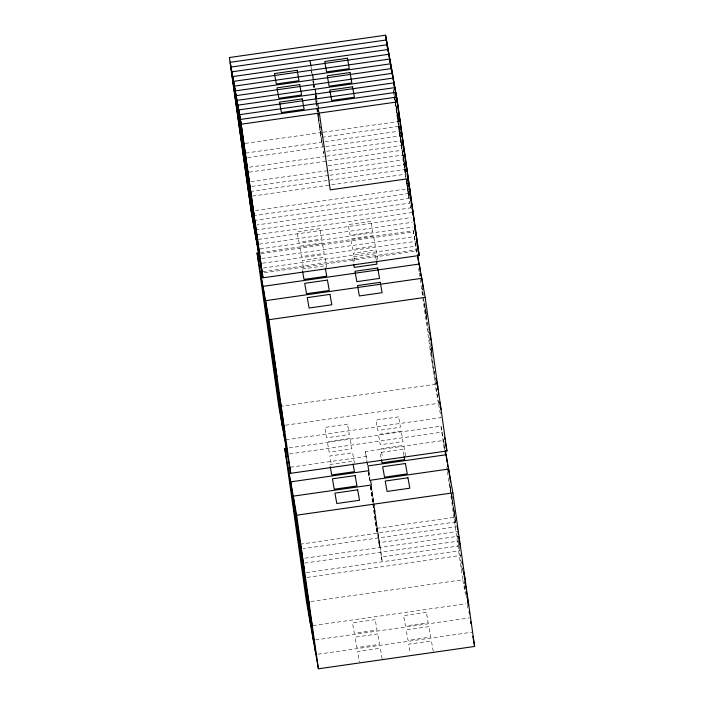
<?xml version="1.0" encoding="UTF-8"?>
<svg xmlns="http://www.w3.org/2000/svg" width="704" height="704" viewBox="0 0 704 704"><rect width="100%" height="100%" fill="white"/><g stroke="black" fill="none" stroke-linecap="round" stroke-linejoin="round"><path stroke-width="0.53" stroke-dasharray="3.52 2.64" d="M245.194 143.396L322.23 132.378M323.312 132.229L398.174 121.528M321.992 137.298L399.018 126.289L399.529 129.149M245.81 153.076L321.754 142.217L317.618 113.01M325.01 141.75L399.872 131.058L400.33 134.297M247.738 157.678L324.773 146.67M325.855 146.52L400.717 135.819L401.333 140.149M326.709 151.281L401.57 140.58M249.436 167.209L324.298 156.508M326.471 156.2L402.415 145.341M249.198 172.128L402.178 150.26M328.17 165.73L403.031 155.03M250.897 181.658L326.841 170.799M329.014 170.491L403.876 159.79M251.75 186.419L328.777 175.41M329.859 175.252L404.721 164.551M250.422 191.497L327.457 180.479M329.63 180.171L405.574 169.321M252.358 196.099L405.337 174.24M255.464 210.505L407.361 188.795L409.904 203.086L256.925 224.954M253.062 215.741L408.206 193.565L406.366 180.585M253.906 220.502L409.05 198.326L394.953 98.815M255.605 230.032L410.749 207.856L410.291 204.609M256.45 234.793L411.602 212.617L411.092 209.757M258.386 239.404L411.365 217.536M259.239 244.165L412.21 222.297M260.084 248.926L413.063 227.066M260.313 252.551L413.292 230.692L417.05 251.786M260.929 253.695L413.908 231.827M261.782 258.456L414.762 236.588M262.627 263.217L415.606 241.358M263.481 267.986L416.451 246.118M262.627 271.762L416.689 249.744L417.146 252.991M264.326 272.747L417.305 250.879M302.157 269.042L324.878 265.795L325.248 267.872M279.91 406.463L435.063 384.287L438.266 402.283M285.472 425.207L438.451 403.339L436.005 386.038M285.85 439.806L441.003 417.63L440.695 415.474M289.106 447.894L440.994 426.184L445.174 449.654M289.485 453.948L442.464 432.08M367.268 464.614L365.429 451.634L443.538 440.466L444.919 450.208M290.33 467.254L366.274 456.403L366.89 460.724M329.85 464.534L352.581 461.287L352.95 463.364M370.33 486.253L376.306 528.431L454.423 517.273L456.122 526.794L303.142 548.662M300.124 544.21L455.268 522.034M373.331 503.782L378.849 542.722L456.966 531.564M304.841 558.193L457.82 536.325M304.603 563.112L458.665 541.086L458.286 538.974M373.886 504.011L381.401 557.014L459.518 545.855M306.302 572.634L459.281 550.774M307.146 577.403L461.208 555.377M310.869 601.489L462.757 579.779L465.458 594.933M312.937 625.618L465.916 603.75M315.489 639.91L469.55 617.892M318.032 654.201L472.094 632.183M397.549 115.183L398.658 121.422M400.039 132.009L400.382 133.91M410.238 204.996L410.749 207.856M422.453 290.409L422.083 288.332L428.032 329.789M422.646 291.447L423.201 294.571M424.635 302.623L425.005 304.7M425.251 310.675L426.73 318.991M430.91 348.128L431.279 350.205M431.464 351.243L432.018 354.367M434.262 371.51L434.632 373.586M438.636 404.36L440.458 414.568M450.155 485.901L451.273 492.14M455.497 520.458L455.866 522.535M458.982 545.697L459.351 547.774M462.141 568.04L462.704 571.155M467.183 604.622L468.098 609.726M377.678 259.301L376.015 249.946L353.285 253.194L355.142 263.586M376.27 259.961L375.162 253.722L352.431 256.978L353.549 263.208M405.566 455.831L403.718 445.438L380.987 448.686L382.659 458.04M403.973 455.453L402.864 449.214L380.134 452.461L381.251 458.7M433.268 651.314L431.411 640.922L408.69 644.169L410.353 653.523M321.754 142.217L317.381 112.578M323.453 151.747L323.787 153.648M365.429 451.634L366.274 456.403M376.306 528.431L377.159 533.201L373.014 503.994M378.849 542.722L379.702 547.492L373.877 506.387M381.401 557.014L382.246 561.783L373.974 503.369M326.735 267.643L324.878 257.25L302.157 260.498L303.82 269.852M354.438 463.135L352.581 452.742L329.859 455.99L331.522 465.344M382.14 658.627L380.283 648.234L357.562 651.482L359.41 661.874M425.674 309.47L426.281 313.79M426.439 314.873L426.747 317.038M434.412 371.122L434.711 373.287M408.927 192.5L409.226 194.665M424.785 303.688L425.084 305.818M425.691 310.068L426.29 314.327M426.439 315.392L426.747 317.522M427.346 321.772L427.645 323.902M451.915 495.862L452.373 499.11M452.522 500.192L453.138 504.522M453.842 508.754L454.978 517.502M455.127 518.584L455.893 523.987M397.496 113.106L397.804 115.262M397.962 116.345L398.57 120.674M400.101 131.49L400.409 133.654M404.554 162.862L404.853 165.026M408.074 187.739L408.382 189.904M408.531 190.986L409.147 195.307M424.688 304.049L424.996 306.17M425.146 307.234L426.8 318.938M431.059 349.193L431.508 352.387M431.658 353.452L432.414 358.767M432.564 359.832L433.77 368.342M451.642 494.217L452.39 499.532M452.54 500.597L453.147 504.856M453.754 509.115L454.054 511.236M454.203 512.301L454.802 516.56L450.094 485.954M457.345 535.454L462.405 571.146M464.394 585.209L465.467 592.777M395.437 100.294L396.343 106.674M396.493 107.738L397.725 115.914M397.874 116.996L398.64 122.399M398.798 123.482L399.564 128.894M400.479 135.379L401.245 140.791M401.403 141.874L402.169 147.277M403.242 154.854L403.858 159.174M404.008 160.257L404.774 165.669M404.923 166.751L405.698 172.154M407.07 181.896L407.378 184.061M407.537 185.134L409.218 197.041M409.834 201.362L410.142 203.526M428.182 330.871L428.49 333.036M429.106 337.357L430.637 348.181M430.786 349.263L435.081 379.544M435.23 380.626L435.846 384.956M395.032 98.164L395.956 104.658M396.106 105.741L398.71 124.124M399.018 126.289L402.09 147.928M402.697 152.249L403.313 156.578M403.462 157.661L405.61 172.806M406.991 182.538L409.138 197.683M449.522 482.654L454.423 517.273M393.642 90.807L394.258 95.128M394.407 96.21L405.75 176.255M393.254 89.285L393.562 91.45M393.712 92.532L394.178 95.77M394.328 96.853L407.361 188.795M413.292 230.692L416.662 254.487M418.66 268.55L419.118 271.797M419.267 272.879L420.042 278.282M420.191 279.365L435.063 384.287M440.994 426.184L444.365 449.979M446.82 467.28L447.278 470.527M447.436 471.61L448.202 477.022M448.351 478.104L462.757 579.779M318.507 108.293L318.965 111.54M318.578 110.018L318.886 112.182M316.114 95.084L316.422 97.249M316.571 98.331L317.038 101.57M371.369 484.986L373.815 502.286M315.876 94.644L316.95 102.221M318.023 109.789L318.331 111.954M371.439 486.71L373.736 502.929M313.57 80.793L313.878 82.958M314.028 84.04L314.644 88.361M315.718 95.938L316.633 102.423M317.706 110L318.014 112.165M318.164 113.247L318.63 116.486M320.003 126.227L320.311 128.383M320.927 132.713L321.235 134.878M323.532 151.105L323.84 153.261M368.817 470.694L369.89 478.262M371.114 486.913L373.261 502.058M313.79 83.6L314.406 87.93M315.48 95.498L316.395 101.992M317.469 109.56L317.777 111.725M317.935 112.807L318.542 117.137M318.701 118.21L319.466 123.622M319.616 124.705L320.382 130.117M320.54 131.19L321.147 135.52M321.763 139.85L322.071 142.014M322.221 143.097L322.986 148.5M368.738 471.337L369.811 478.905M370.885 486.482L373.182 502.7M310.869 65.419L312.092 74.07M313.016 80.564L313.324 82.729M313.474 83.811L314.09 88.132M315.163 95.709L317.46 111.936M367.039 461.806L367.497 465.054M368.57 472.622L369.644 480.198M370.568 486.684L372.865 502.911M311.247 69.309L311.863 73.638M312.937 81.206L313.236 83.371M313.394 84.454L313.852 87.701M315.383 98.516L315.85 101.763M315.999 102.846L316.615 107.166M316.765 108.249L317.222 111.496M368.333 472.19L369.565 480.841M319.792 228.668L297.062 231.915L298.918 242.308L321.64 239.061L319.792 228.668M370.92 221.364L348.198 224.611L350.046 235.004L372.768 231.757L370.92 221.364M322.335 242.959L299.614 246.206L301.462 256.599L324.183 253.352L322.335 242.959M373.463 235.655L350.742 238.902L352.59 249.295L375.32 246.048L373.463 235.655M347.494 424.16L324.764 427.407L326.621 437.8L349.342 434.553L347.494 424.16M398.622 416.856L375.901 420.103L377.749 430.496L400.47 427.249L398.622 416.856M350.038 438.451L327.316 441.698L329.164 452.091L351.886 448.844L350.038 438.451M401.166 431.147L378.444 434.394L380.292 444.787L403.022 441.54L401.166 431.147M375.197 619.652L352.466 622.899L354.323 633.292L377.045 630.045L375.197 619.652M426.325 612.339L403.603 615.586L405.451 625.988L428.173 622.732L426.325 612.339M377.74 633.943L355.018 637.19L356.866 647.583L379.588 644.336L377.74 633.943M428.868 626.63L406.146 629.878L407.994 640.27L430.725 637.023L428.868 626.63"/><path stroke-width="1.06" d="M229.363 57.534L385.59 35.2L397.47 101.895L419.241 255.49L263.006 277.816L251.126 211.13L229.363 57.534L241.243 124.221L263.006 277.816M241.243 124.221L397.47 101.895M245.81 153.076L243.637 153.384L244.482 158.145M408.355 178.693L330.238 189.86L319.352 113.054M417.595 254.848L425.172 297.378L446.934 450.982L290.708 473.308L278.828 406.622L257.066 253.018L259.23 252.71M262.627 271.762L260.454 272.078L282.225 425.674M257.066 253.018L268.937 319.713L425.172 297.378M445.359 450.674L452.874 492.87L474.637 646.466L318.41 668.8L306.53 602.105L284.759 448.51L286.933 448.202M290.33 467.254L288.156 467.562L310.772 625.926M284.759 448.51L296.639 515.205L452.874 492.87M403.753 150.005L404.122 152.082M406.657 169.162L407 171.072M410.15 191.611L408.663 183.304L409.112 186.472M411.462 203.562L411.831 205.638M412.201 207.724L413.31 213.954M416.354 239.29L416.689 241.199L416.381 239.034M417.199 244.059L417.542 245.96L416.469 238.392M417.877 247.87L418.387 250.73L396.625 97.126L240.39 119.46L262.152 273.055M418.554 251.68L419.241 255.49M431.825 347.574L432.194 349.65L431.895 347.521M436.55 379.826L436.181 377.749L436.454 379.905M436.92 381.911L437.853 387.103M439.718 402.169L441.012 409.446M444.488 437.219L444.866 439.34M445.245 441.452L446.934 450.982M455.805 517.598L456.174 519.684M459.342 542.018L459.712 544.104M463.698 572.202L465.555 582.595M467.051 595.584L468.714 604.938M472.824 636.266L474.637 646.466M376.455 260.999L377.01 264.123L354.288 267.37L353.734 264.246M404.158 456.491L404.712 459.606L381.99 462.854L381.436 459.738M310.024 60.658L310.869 65.419M312.567 74.95L313.412 79.71M315.11 89.241L315.964 94.002M317.662 103.532L318.507 108.293M325.433 268.919L326.726 276.188L304.005 279.435L302.526 271.128M353.135 464.402L354.429 471.68L331.707 474.927L330.229 466.611M238.999 119.935L240.856 130.328M241.542 134.226L243.399 144.619M245.942 158.91L244.094 148.518L249.11 181.254M242.167 142.278L244.015 152.671M244.71 156.57L246.567 166.962M246.18 167.675L247.034 172.436M248.732 181.966L249.577 186.727M250.422 191.497L251.275 196.258M248.82 185.363L246.972 174.97L251.988 207.706M249.515 189.262L254.54 221.998L252.683 211.605M252.067 203.553L253.915 213.946M255.226 225.896L257.083 236.289M268.558 325.82L266.702 315.427L271.718 348.163M271.102 340.111L269.245 329.718L274.27 362.454M281.618 409.438L279.77 399.045L284.786 431.781M296.252 521.312L294.404 510.919L299.42 543.655M298.804 535.603L296.947 525.21L301.963 557.946M304.225 576.338L302.377 565.946L307.393 598.682M307.463 594.528L309.32 604.921M310.631 616.871L312.488 627.264M397.153 102.098L395.771 92.365L239.545 114.69L261.307 268.294M397.461 104.262L397.769 106.427M398.077 108.592L398.534 111.83M398.842 113.995L399.15 116.16M399.45 118.325L399.916 121.572M400.224 123.737L400.523 125.893M400.99 129.14L401.289 131.305M401.597 133.47L402.063 136.717M402.362 138.873L403.436 146.45M403.744 148.614L404.202 151.853M404.51 154.018L404.818 156.182M405.126 158.347L405.583 161.594M405.891 163.759L406.965 171.327M407.273 173.492L407.73 176.739M408.038 178.895L408.346 181.06M409.42 188.637L409.719 190.793M410.027 192.958L410.494 196.205M410.793 198.37L411.101 200.534M411.558 203.782L411.866 205.938M412.174 208.102L412.632 211.35M412.94 213.514L413.248 215.679M413.556 217.835L414.014 221.082M414.322 223.247L415.395 230.815M415.703 232.98L416.161 236.227M396.458 98.419L394.926 87.604L238.691 109.93L260.462 263.534M397.382 104.905L397.681 107.07M398.754 114.646L399.062 116.802M401.632 133.945L401.931 136.074M402.38 139.269L402.591 141.689M402.987 143.519L403.357 147.092M403.744 148.843L404.193 152.029M404.43 154.669L404.738 156.825M405.812 164.402L406.111 166.566M407.185 174.134L407.493 176.299M407.95 179.546L408.258 181.702M408.602 183.348L409.05 186.542M409.35 188.672L409.64 191.444M410.106 193.987L410.406 196.117M410.705 198.246L411.162 201.432M414.242 223.89L414.542 226.054M415.008 229.302L415.316 231.466M429.026 327.307L429.484 330.502M429.783 332.631L430.232 335.817M430.54 337.946L430.839 340.076M431.138 342.206L431.596 345.391M436.902 383.09L437.202 385.22M437.51 387.35L437.809 389.479M438.258 392.674L438.557 394.794M457.186 525.994L457.635 529.179M457.934 531.309L458.392 534.503M458.691 536.633L458.99 538.754M459.29 540.883L459.747 544.078M462.132 561.871L462.44 564.036M463.514 571.604L463.998 574.332M464.306 576.453L464.587 579.181M465.054 581.777L465.362 583.906M465.661 586.036L466.11 589.222M466.418 591.351L466.726 594.317M467.034 596.482L467.342 598.646M467.799 601.894L468.107 604.058M469.181 611.626L469.489 613.791M470.562 621.359L470.87 623.524M407.906 179.45L408.206 181.579M410.018 194.348L410.318 196.478M436.058 378.136L436.357 380.257M464.966 582.138L465.265 584.258M394.997 89.329L394.082 82.834L237.846 105.169L259.609 258.764M395.305 91.494L395.613 93.65M423.157 288.059L421.775 278.326L265.549 300.661L287.311 454.256M394.918 89.971L393.228 78.074L236.993 100.399L258.764 254.003M395.226 92.136L395.525 94.301M450.472 482.029L448.633 469.049L370.515 480.216L371.369 484.986L293.251 496.144L315.858 654.509M393.606 81.963L392.383 73.313L236.148 95.638L257.91 249.242M393.914 84.128L394.222 86.293M392.911 78.285L391.53 68.543L235.303 90.878L257.066 244.473M420.306 271.603L419.232 264.035L262.997 286.37L284.768 439.965M420.614 273.768L420.922 275.933M392.216 74.598L390.685 63.782L234.45 86.108L256.221 239.712M392.524 76.762L392.832 78.927M447.163 462.334L446.09 454.758L367.972 465.925L368.817 470.694L290.699 481.853L313.315 640.218M447.462 464.499L447.77 466.664M448.078 468.82L448.386 470.985M391.371 69.837L389.831 59.022L233.605 81.347L255.367 234.951M390.06 61.829L388.986 54.252L232.751 76.586L254.522 230.182M390.368 63.994L390.676 66.15M417.454 255.156L418.22 260.559M418.528 262.724L418.836 264.889M389.365 58.142L388.142 49.491L231.906 71.817L253.669 225.421M389.673 60.306L389.981 62.471M445.227 452.373L445.535 454.529M388.67 54.463L387.288 44.73L231.053 67.056L252.824 220.66M387.974 50.785L386.443 39.961L230.208 62.295L251.97 215.89M385.59 35.2L387.279 47.098M268.937 319.713L290.708 473.308M296.639 515.205L318.41 668.8M347.459 58.238L324.738 61.486L326.586 71.878L349.307 68.631L347.459 58.238M297.176 70.312L274.454 73.559L276.302 83.952L299.024 80.705L297.176 70.312M350.002 72.53L327.281 75.777L329.129 86.17L351.859 82.922L350.002 72.53M299.719 84.603L276.998 87.85L278.846 98.243L301.576 94.996L299.719 84.603M352.546 86.821L329.824 90.068L331.672 100.461L354.402 97.214L352.546 86.821M302.271 98.886L279.541 102.142L281.398 112.534L304.119 109.287L302.271 98.886M377.705 268.013L354.983 271.269L356.831 281.662L379.553 278.414L377.705 268.013M327.422 280.086L304.7 283.334L306.548 293.726L329.278 290.479L327.422 280.086M380.248 282.304L357.526 285.56L359.374 295.953L382.105 292.706L380.248 282.304M329.965 294.378L307.243 297.625L309.1 308.018L331.822 304.77L329.965 294.378M405.407 463.505L382.686 466.752L384.534 477.145L407.255 473.898L405.407 463.505M355.124 475.578L332.402 478.826L334.25 489.218L356.972 485.971L355.124 475.578M407.95 477.796L385.229 481.043L387.077 491.436L409.807 488.189L407.95 477.796M357.667 489.87L334.946 493.117L336.794 503.51L359.524 500.262L357.667 489.87M273.645 354.402L271.797 344.01L276.813 376.746L273.645 354.402M276.522 380.855L274.674 370.462L279.69 403.198L276.522 380.855M279.074 395.146L277.218 384.754L282.234 417.49L279.074 395.146M301.347 549.894L299.499 539.502L304.515 572.238L301.347 549.894M306.777 590.63L304.92 580.237L309.936 612.973L306.777 590.63"/></g></svg>
